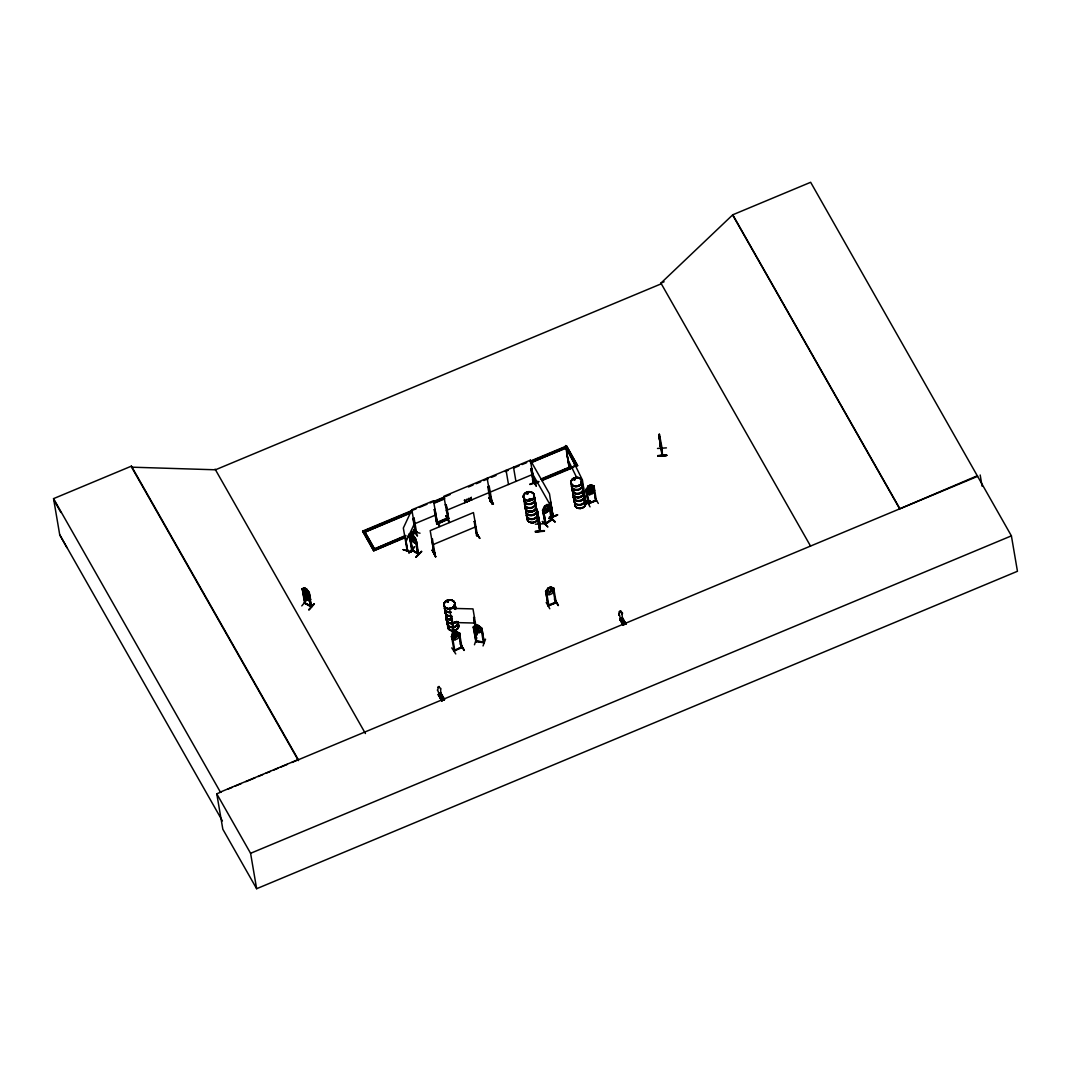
<?xml version="1.0" encoding="UTF-8"?>
<svg xmlns="http://www.w3.org/2000/svg" width="1071" height="1071" viewBox="0 0 1071 1071"><rect width="100%" height="100%" fill="white"/><g stroke="black" fill="none" stroke-linecap="round" stroke-linejoin="round"><path stroke-width="1.5" d="M416.565 542.087L414.772 542.997L412.482 541.578L409.35 535.955L411.786 550.226L418.453 554.283C417.168 549.718 417.891 532.729 409.537 535.741L411.974 549.918L418.587 554.028L417.837 553.238M412.496 549.744L411.893 549.865M417.69 553.372L418.574 553.935M659.549 438.28L659.214 435.469M660.124 444.411L659.522 438.508M620.671 619.614L619.466 615.142A1.981 1.151 -30.4 0 1 619.574 613.214L619.373 611.501M621.421 618.328L625.156 624.299M544.978 523.746L551.217 519.609M545.875 523.478L545.286 523.893M545.849 523.732L545.259 524.455L542.649 510.01L544.51 506.181L546.946 504.615C550.896 503.999 548.392 506.77 549.57 505.338M551.311 519.341L552.221 519.73L551.284 519.984L551.766 518.98L545.139 524.214M552.127 519.756L545.367 524.402M403.124 549.651L411.318 552.234M533.867 482.486L534.616 483.49M659.843 440.502L660.124 441.547L659.415 437.57M408.667 534.215L416.124 531.096L416.686 532.448L415.802 532.782L413.339 518.377L414.062 518.056L413.045 518.993L415.441 533.224L416.606 531.885M437.584 523.692L436.727 524.094L437.504 523.732L433.487 500.746L411.866 509.769L403.339 528.03L407.194 550.869L407.395 550.24M436.647 523.585L437.504 523.184M434.331 553.613L434.92 553.051M448.629 518.444L448.039 519.288L448.722 518.913L446.219 504.789L445.362 504.869L446.219 504.789M453.97 650.713L461.962 646.764M477.13 534.804L476.742 535.875C479.313 534.804 474.573 535.46 477.425 535.313M490.732 500.291L491.763 500.13L490.13 500.826M491.241 501.174L488.483 486.609L489.219 486.301L487.881 487.144L490.344 501.563L491.094 501.282M534.148 482.178L533.572 483.316L531.002 468.884L531.725 468.576L534.643 483.583M548.138 605.637L556.237 602.652L553.68 588.126L550.588 587.015L547.843 588.153L545.567 591.607L546.344 591.018L548.794 605.209M586.56 488.858L589.117 503.009M588.274 503.611L596.507 500.452L588.448 503.865L585.877 489.353L588.608 503.825L589.211 503.49M569.33 468.469L569.357 467.786M569.772 468.911L566.987 454.131L569.397 469.044L569.638 468.322M585.984 502.901L582.423 480.022L565.515 445.523L569.451 469.044L569.397 467.826M451.761 616.923L450.931 617.164L451.761 616.923L454.05 631.381M452.337 634.768L452.872 630.458C450.931 641.636 455.162 627.271 453.435 631.395L449.485 608.301L472.994 608.904L476.019 626.602M453.314 630.19L452.752 634.701M473.636 617.739L474.466 617.512L473.636 617.739L474.935 625.317M475.912 631.529L476.863 631.408M475.993 631.408L476.14 631.984C479.915 632.693 467.987 625.089 476.943 631.97L479.835 632.452L482.298 630.672M477.492 631.047L476.515 635.371L477.023 630.792M476.515 635.09L477.171 631.047M659.375 435.469L659.415 434.197L662.226 449.017M659.656 440.636L662.414 455.496L662.387 454.318M574.002 479.728C574.417 477.505 574.926 480.946 573.882 479.045M575.127 479.688L574.484 478.804M578.367 485.431L579.264 485.176M539.891 523.491L539.597 524.295L539.583 523.505M537.173 511.095L537.254 509.823L539.998 524.79L540.038 524.027M539.583 530.6L539.637 529.85M407.06 550.307L407.77 549.811L407.154 550.815M415.668 532.93L415.709 531.912L416.632 532.033M415.401 533.171L415.816 532.461M308.153 597.886L310.162 597.042L309.332 592.611L306.614 589.05L304.231 587.711L302.223 588.702L304.512 602.705M311.581 606.708L308.515 592.143M458.763 633.215L461.32 647.901L458.937 633.684L459.593 633.028L456.514 631.93L454.921 639.829L457.705 638.731L459.968 635.277M661.798 448.548L662.36 454.947M662.44 455.389L662.065 447.852M548.847 588.113L548.272 590.402L549.49 591.888L551.096 590.282L549.731 587.738L548.888 588.18M589.117 485.953L588.274 489.634L589.974 490.732L588.796 493.102L590.509 490.853L592.705 491.415L590.911 490.344L592.049 488.055L590.362 490.21L588.782 489.393L590.643 489.367L591.366 488.135L590.001 485.591L589.157 486.02M409.35 535.955L412.643 550.333L411.692 549.704M544.617 506.275L544.095 510.894L545.835 511.188L548.673 507.734L546.879 504.548M542.368 521.671L547.883 526.999L542.381 521.416M412.241 535.607L411.974 538.044L413.62 539.838L412.911 536.129M447.263 601.286L448.106 600.911M448.12 601.902L448.307 601.179M450.878 607.819L451.775 607.913M527.789 493.195L527.307 493.905L526.53 493.115M527.762 493.985L528.003 493.276M530.386 499.97L531.136 499.434M308.783 595.878L307.471 596.346L304.191 593.294L305.115 588.515M306.092 593.321L305.811 595.784L306.748 597.096M459.633 633.095L456.487 632.01L453.769 633.081L453.167 637.58L455.148 638.169L458.468 635.331L456.514 631.93M416.606 532.474L414.062 518.056M437.49 523.759L436.874 524.04M434.063 553.131L434.799 552.864M476.622 535.634L474.199 521.497L475.055 521.403L474.199 521.497M461.146 647.112L462.083 646.991M461.481 647.875L462.177 647.5M533.331 482.526L534.054 482.218M589.304 492.807L592.049 491.656C597.578 488.389 591.299 485.176 588.515 488.081L587.859 492.526L589.84 493.129L593.173 490.317L591.138 486.903L594.218 488.068M475.926 641.181L473.355 626.923L475.872 641.542L476.662 641.596L475.912 640.632M483.329 641.904L484.239 642.854L481.937 628.356L478.71 625.638C477.72 623.737 471.776 626.83 474.158 627.419L476.461 641.636M476.836 625.745L479.032 627.887L478.442 629.601L476.408 628.409L476.863 625.665M478.71 625.638L480.732 629.802L479.085 630.832L475.149 628.878L475.859 625.236M476.756 631.957C476.274 629.909 477.532 634.353 479.862 632.372L475.819 625.156L473.328 627.004M474.466 644.755L476.836 637.754M484.159 642.546L481.843 628.356L480.959 628.543L481.736 628.677M483.369 642.252L484.239 642.091L476.689 640.98M485.538 639.159L483.034 645.947M548.968 605.249L547.924 605.262L555.153 602.397M588.193 503.102L589.211 502.982M555.354 602.638L556.036 601.875M595.583 500.545L596.092 499.729M595.476 500.063L596.413 499.983M437.959 687.194L438.159 688.907A1.981 1.151 -30.4 0 0 438.106 690.915L439.244 695.32M413.834 529.516L417.489 535.768M435.817 556.666L432.189 550.106L435.455 556.88M449.499 522.313L445.897 515.74M490.491 498.979L493.45 504.026L488.992 497.493L492.258 504.254L488.952 497.787M455.764 653.939L451.761 647.861M590.054 506.864L586.426 500.585M405.092 536.022L407.596 550.815M420.019 533.211L411.733 531.189M405.748 542.194L414.29 523.933L435.91 514.91M309.265 592.678L306.547 589.117L304.177 587.778L303.816 591.045L307.082 594.097L308.394 593.629M310.644 599.72L310.242 597.39L305.168 592.571L304.793 595.837L306.534 598.033L309.385 598.421M545.46 524.402L542.569 510.037L542.943 512.286L545.755 512.902L547.991 511.255L549.985 507.44M545.755 512.902L548.098 511.349L549.905 507.467M467.157 499.34L465.965 500.773L467.05 499.166M465.965 501.054L467.076 501.777L465.965 501.054L464.868 502.687L465.644 500.933L464.774 502.513M470.075 498.845L471.253 497.399L469.071 500.933L469.955 499.354L468.589 498.51L470.169 499.019L469.085 498.31M470.276 499.474C472.646 500.545 469.192 498.47 469.5 500.545M470.49 499.14L471.776 499.809L470.49 499.14L471.253 497.399M468.978 500.759L469.861 499.18M546.009 524.014L543.265 509.555M305.128 594.539L306.132 593.562L304.619 591.192L306.453 593.454L307.872 593.026L306.935 594.03L308.515 596.507L306.601 594.124L305.784 594.954L305.181 594.378M407.395 550.427L405.374 536.089M448.066 601.045L448.28 601.996M448.521 601.701L447.491 602.143M530.788 499.514L531.162 499.742M586.332 502.768L585.917 502.875M543.238 509.408L545.728 523.773M548.78 505.592L551.578 520.118M454.961 650.619L454.091 650.927L451.547 636.455L453.769 633.081L456.514 632.077M453.823 633.122L451.453 636.469L452.364 636.201M595.65 500.853L596.373 500.585L593.95 485.966L590.857 484.855L588.113 486.006L586.065 489.634M586.145 491.415L588.421 487.974L591.205 486.903M594.338 488.215L591.955 491.549M592.303 493.597L594.646 490.197L592.357 493.637L589.612 494.789M550.601 587.162L552.556 590.429L549.236 593.24L547.241 592.638L547.897 588.193L550.628 587.082L553.72 588.193L554.109 590.442L551.779 593.816L548.995 594.9L545.956 593.843M415.709 532.541L416.378 532.233M476.916 631.957L476.193 631.582M438.427 695.119L438.923 694.892M440.944 694.115L440.971 693.298L444.264 699.765M625.504 624.152L621.769 618.65L622.679 618.288L619.801 619.359L623.001 625.236M659.99 440.435C659.669 436.205 660.004 444.532 659.736 440.449M533.96 483.008L534.309 483.704L531.577 468.911L532.18 469.352M575.06 479.621L573.802 479.835M302.223 588.702L305.262 603.549L302.37 588.702L302.758 589.345M304.686 589.893C299.746 590.63 305.971 595.074 307.698 595.851M302.745 590.951L305.329 594.512M305.811 589.023L307.123 592.276L305.757 592.29L304.659 590.001M306.52 589.157L308.113 591.942L310.791 606.762L308.555 592.183L308.984 592.852L311.474 607.056L311.005 605.918L304.967 603.013M305.208 592.651L303.347 593.495M306.266 591.205L305.489 590.764L305.048 592.25L306.908 594.981L306.319 591.138M304.619 589.96L307.056 591.232L308.488 594.191M303.602 595.757L306.319 599.318L308.689 600.657L310.697 599.653L308.702 600.51M305.771 596.694C295.636 585.717 314.017 603.509 305.837 596.627M307.712 595.704L309.706 594.86L307.056 591.232M306.319 599.318L308.743 600.59M306.935 599.787L301.781 605.905M310.644 606.253L311.393 606.534M314.245 603.669L308.85 609.935L314.285 603.696M438.133 687.1L439.19 686.538M409.457 535.674L411.438 534.857L410.996 538.057L412.696 540.306L415.428 540.815L413.647 536.236L411.331 534.831M412.389 550.173L418.574 553.56L417.69 553.854L415.548 539.489L416.699 542.087L414.718 542.917M415.361 539.69L416.311 539.838L413.674 536.196M414.772 542.997L409.898 537.856M414.624 546.786L408.935 552.864L414.571 546.772M421.479 551.27L415.776 557.094M416.043 557.268L421.787 551.485M535.754 507.841A5.636 4.485 -9.7 0 1 536.919 509.903L537.307 516.998L537.776 516.182M537.495 517.44L536.959 511.108M221.362 791.897L216.77 793.812L222.822 829.222L256.638 888.716L1017.45 571.271L1011.399 535.861L810.653 182.284L732.765 214.789L661.008 283.052L661.396 283.748L215.485 469.794L131.599 467.17L131.425 466.139L53.55 498.631L59.722 534.777L66.871 547.589M526.798 493.262L527.749 493.383M527.856 493.758L526.597 493.865M447.544 601.032L447.116 602.049M453.207 630.551L454.064 630.551A5.542 4.418 -9.7 0 1 448.026 624.942A5.542 4.404 -9.7 0 0 453.301 630.645A5.542 4.404 -9.7 0 0 458.214 624.125M454.117 631.368L453.435 631.368M452.27 635.96L454.854 650.686L454.773 649.816M593.12 486.154L595.811 500.826L595.422 500.237L588.515 503.316M552.756 588.34L555.528 602.946M307.511 597.524L307.913 596.159M619.721 611.233L620.618 610.845M417.114 535.982L413.5 529.676M449.137 522.487L445.884 515.753L449.579 522.327M546.183 602.464L549.798 608.756M537.736 516.222L540.092 531.109L537.214 516.998L538.044 519.007M440.743 694.209L444.09 699.845M619.814 619.426L620.564 619.185L623.871 624.862M546.156 505.445L544.938 508.43L546.036 509.756L547.388 507.841L546.21 505.499M549.771 516.61L555.26 521.925L549.811 516.624M447.732 519.007L448.669 518.538M461.092 647.299L454.171 650.887L462.15 647.567M556.063 602.17L555.3 602.491M556.09 602.719L548.178 606.012L545.795 591.794M476.568 641.074L475.631 640.967M434.906 553.412L432.416 538.927L431.68 539.235L434.143 553.653L430.207 530.627L473.449 512.581L477.505 535.634M530.707 500.09L530.573 499.822M661.758 447.879L661.811 449.151M303.294 593.562L305.275 592.584M659.923 442.377L659.602 436.459L660.981 448.441M659.401 436.58L660.553 445.737M660.057 443.595L659.937 439.646M660.968 448.347L659.134 434.424M439.297 694.53L439.94 693.151M440.007 693.258L439.123 693.499M441.868 700.809L438.28 694.45L442.269 700.554M439.204 695.226L441.038 694.543L440.583 689.751A1.981 1.151 -30.4 0 0 439.953 688.131L438.923 686.484M623.295 625.116L619.694 618.743L623.683 624.862M625.678 624.072L622.184 617.686L626.026 623.938M620.618 619.533L622.412 618.77M437.37 522.956L436.767 524.04L434.224 509.662L434.96 509.354L437.504 524.107L448.24 519.154L447.531 517.936L436.727 522.447L437.504 524.107M435.08 509.568L434.224 509.662M488.737 487.051L487.881 487.144M531.122 469.098L531.859 468.79M436.138 520.225L439.793 526.544L435.656 520.145M489.795 497.707L493.035 504.12M490.264 500.693L491.04 500.478M447.785 519.033L448.722 518.913L446.098 504.561M489.219 486.301L491.817 500.719L490.157 500.974M536.745 481.508L529.85 484.306L534.268 482.954M490.304 501.308L491.629 500.465M529.998 484.534L535.406 482.258M536.571 480.852L533.586 482.097L534.576 483.222M536.116 485.953L532.474 479.661L536.116 485.645M431.814 539.449L432.416 538.927M476.126 532.1L479.741 538.352L476.113 532.073M550.36 501.978L553.158 516.771L550.641 501.857M475.631 531.992L479.768 538.378M447.946 519.274L443.889 496.275L530.386 460.182L549.503 493.811L553.038 516.65M553.024 516.182L552.944 515.432L552.904 516.155M549.195 518.123C574.832 508.123 531.885 525.486 557.375 515.044M549.222 518.19L557.308 514.776M451.627 636.509L452.23 636.161M459.539 633.162L458.937 633.684M460.396 644.166L464.386 650.351L460.289 643.939M460.744 644.059L463.997 650.458M664.1 281.767L660.901 283.092L810.519 546.036M404.972 537.749L373.659 550.815L362.627 531.109L416.298 508.712M419.363 507.426L427.034 504.227M430.1 502.955L450.034 494.628M468.429 486.957L473.034 485.043M476.1 483.757L480.705 481.843M483.771 480.558L488.363 478.643M491.428 477.358L496.034 475.444M505.231 471.601L508.297 470.316M514.441 467.759L519.033 465.845M522.099 464.56L526.704 462.645M529.77 461.36L566.572 446.005L577.604 465.724L566.572 446.005M362.708 531.551L411.773 511.068M434.772 501.469L443.97 497.64M531.377 461.173L566.653 446.446M412.389 511.858L363.404 532.769M433.862 502.901L444.599 498.417M530.466 462.592L567.349 447.678M405.762 535.902L374.448 548.968L364.983 532.113L410.943 512.942M433.942 503.343L444.666 498.858M530.547 463.033L565.689 447.892L575.328 465.149M465.965 500.773L464.386 500.277L465.858 500.599M466.969 501.603L466.18 500.719M446.312 510.439L532.809 474.346L551.926 507.975M405.695 535.46L372.962 549.584M541.042 478.978L570.87 466.541M573.842 465.296L576.908 464.493M410.247 534.027L414.718 532.167M436.807 522.889L447.611 518.377L448.307 519.596M538.833 481.896L534.362 483.771L533.666 482.539L536.638 481.294M541.123 479.433L570.937 466.983M373.659 550.815L404.892 537.307M407.877 536.062L416.82 532.327L416.124 531.096M448.24 519.154L437.423 523.665L436.727 522.447M534.282 483.316L538.753 481.455M541.739 480.21L577.523 465.283M407.957 536.504L416.82 532.327M541.819 480.651L573.132 467.585M432.63 544.791L475.872 526.745M588.113 486.006L590.897 484.922L593.99 486.033L594.378 488.282M593.883 486.1L593.267 486.636L593.95 485.966M594.659 497.185L598.301 503.424M553.68 588.126L552.89 588.287M545.675 591.58L546.277 591.232M552.877 588.488L553.613 588.26M554.845 599.158L558.045 605.57M554.336 599.05L558.419 605.463L554.818 599.131M732.885 215.445L899.694 508.872L977.462 475.711M131.425 466.139L298.233 759.567L220.358 792.058L53.55 498.631M227.507 789.327L232.099 787.413M235.165 786.127L241.296 783.57M245.902 781.656L255.099 777.814M258.165 776.542L262.756 774.614M265.822 773.342L270.428 771.428M273.493 770.143L278.099 768.228M281.164 766.943L287.296 764.386M291.888 762.472L977.569 476.367M256.638 888.716L250.587 853.306L1011.399 535.861M573.949 478.831L574.645 479.018M571.82 466.876L564.926 469.473L571.941 466.956M565.046 469.7L571.954 467.13M584.779 503.142L590.308 501.121L585.007 503.785M584.846 503.41L590.282 501.067M584.873 503.49L590.375 501.415M491.134 500.987L487.144 478.228M434.746 552.569L435.04 553.265M526.878 492.874L527.735 492.888M447.209 601.634L447.999 601.835M589.09 502.727L589.304 503.464M548.821 604.887L549.035 605.624M461.882 646.804L461.467 647.848M304.579 602.384L304.78 602.933M305.141 603.509L303.026 588.903M548.325 605.958L545.621 591.513M412.335 550.507L412.014 549.383M532.582 479.58L536.183 485.873M621.796 618.663L622.385 617.592M438.561 695.146L441.587 700.929M659.134 436.258L659.803 439.82M659.401 437.744L660.272 442.122M659.508 439.003L659.12 434.317M660.673 448.575L659.977 441.252M660.245 443.381L660.874 448.454M660.191 446.326L659.897 441.667M657.514 448.454L666.416 447.879M657.822 455.938C671.463 453.033 667.969 457.437 657.768 455.59M657.781 455.657L666.684 455.148L657.808 455.858M657.835 456.259L666.698 455.483M532.608 511.135L532.394 511.081A5.542 4.418 -9.7 0 1 525.218 506.851A5.542 4.404 -9.7 0 0 532.26 511.135A5.542 4.418 -9.7 0 0 535.005 503.932A5.542 4.404 -9.7 0 1 532.26 511.135M536.799 510.05L536.892 510.05A5.556 4.431 -9.7 0 0 535.728 508.109M536.959 511.884L537.508 515.673M536.812 512.38L539.73 531.162L539.677 524.094L537.16 509.823M538.044 516.691C536.919 501.924 538.432 525.995 538.03 516.664M535.38 524.188L544.269 523.719M539.985 524.723L537.133 510.425M539.65 530.56L539.931 523.585M535.46 531.832C562.703 529.047 517.106 533.371 544.322 531.243M544.269 530.6L535.406 531.149M451.908 622.465L475.417 623.068M620.564 610.765L621.367 612.438A1.981 1.151 -30.4 0 1 622.064 614.138L622.01 614.058A1.981 1.151 -30.4 0 0 621.314 612.358L621.367 612.438M474.172 626.91L476.662 641.596M476.14 631.984L475.912 631.14M475.792 625.223L478.683 625.705L481.816 628.436M473.462 627.044L474.132 627.071M475.872 641.542L484.159 642.841M454.01 630.538L454.064 630.551A5.542 4.418 -9.7 0 0 457.478 623.175M569.37 468.978L568.996 467.813L569.705 468.87M439.137 694.892L442.443 700.568M546.853 504.642L549.664 505.244M415.722 533.291L411.866 509.769M411.425 551.98L403.138 549.61M484.172 642.506L475.792 640.98M414.571 546.986L408.935 552.864M454.131 650.392L454.921 650.177M311.3 607.003L304.592 603.214M555.434 602.946L555.126 602.25M451.453 636.469L451.882 638.785L454.961 639.896M483.409 642.734L481.053 628.302M586.212 491.696L589.331 492.727M589.652 494.708L586.573 493.544M418.252 554.256L415.963 540.065M468.696 498.684L469.955 499.354M464.386 500.277L465.751 501.108M311.594 606.802L304.472 602.665M410.126 535.835L412.643 550.333M409.55 535.754L410.247 536.089M314.379 603.99L308.85 609.667M549.423 516.891L554.832 521.898M622.184 617.686L625.973 623.951M621.97 618.422L625.317 624.152M619.466 615.142L619.52 615.223A1.981 1.151 -30.4 0 1 619.52 613.121L619.306 611.849M620.604 617.913L620.778 618.944M619.694 618.743L623.523 625.009M440.971 693.298L444.612 699.631L440.757 693.379M440.542 694.128L443.903 699.845M440.355 694.356L443.742 699.992M438.28 694.45L442.109 700.702M435.777 556.692L432.162 550.146M460.008 635.344L459.499 633.095L462.043 647.634M732.765 214.789L899.586 508.203M590.857 484.855L592.825 488.269L589.492 491.08L587.51 490.478L588.207 486.114M565.769 448.334L567.362 451.145M416.204 531.551L416.9 532.769M362.627 531.109L373.578 550.374M215.084 469.111L365.425 733.541M131.599 467.17L298.421 760.597L298.233 759.567M216.77 793.812L250.587 853.306M59.722 534.777L222.407 820.935M53.724 499.675L60.873 512.474M583.601 488.055L583.32 488.162M567.938 459.687L576.76 477.693M659.749 437.704L659.107 436.74L662.106 455.523M662.039 455.483L661.945 454.358M659.428 437.611L659.83 441.721M980.179 474.989L982.08 486.154M622.934 619.333L620.47 620.511L622.465 618.851L622.01 614.058M549.597 505.191L552.154 519.783M530.386 460.182L534.362 483.771M531.002 468.884L533.465 483.302M513.504 467.224L515.927 481.388M506.074 470.33L508.497 484.494M473.677 617.485L475.229 626.589M415.548 539.489L418.078 553.667M441.52 695.025L439.244 695.989M374.542 548.928L364.983 532.113M660.111 443.943L659.763 441.225L660.191 444.184M659.736 441.734L660.151 445.094M659.964 439.927L660.124 441.506M660.205 442.604L660.379 444.224M660.566 445.014L659.736 437.209M537.455 512.768L537.696 515.673M582.517 487.131A5.542 4.418 -9.7 0 1 578.487 494.012A5.542 4.418 -9.7 0 1 572.409 488.858M581.66 485.98A5.636 4.485 -9.7 0 1 579.183 493.691A5.636 4.485 -9.7 0 1 572.289 488.617M580.991 482.07A5.636 4.485 -9.7 0 1 578.514 489.782A5.636 4.485 -9.7 0 1 571.619 484.708M582.41 486.462A5.556 4.431 -9.7 0 1 578.38 493.37A5.556 4.431 -9.7 0 1 572.289 488.202M581.861 483.208A5.556 4.431 -9.7 0 1 577.831 490.116A5.556 4.431 -9.7 0 1 571.727 484.949M582.517 486.662A5.636 4.485 -9.7 0 1 578.434 493.651A5.636 4.485 -9.7 0 1 572.249 488.416M582.289 483.597A5.542 4.418 -9.7 0 1 576.988 489.527A5.542 4.418 -9.7 0 1 571.633 484.293M580.857 481.696A5.542 4.418 -9.7 0 1 581.74 482.566M584.418 498.269A5.542 4.418 -9.7 0 1 579.679 505.231A5.542 4.418 -9.7 0 1 574.859 498.885M582.892 493.209A5.636 4.485 -9.7 0 1 580.415 500.92A5.636 4.485 -9.7 0 1 573.52 495.846M582.878 493.49A5.556 4.431 -9.7 0 1 581.125 500.867A5.556 4.431 -9.7 0 1 573.454 497.252M582.852 493.008A5.636 4.485 -9.7 0 1 580.388 500.719A5.636 4.485 -9.7 0 1 573.494 495.645M582.758 492.834A5.542 4.418 -9.7 0 1 580.321 500.425A5.542 4.418 -9.7 0 1 573.534 495.431M584.873 498.644A5.556 4.431 -9.7 0 1 578.849 504.602A5.556 4.431 -9.7 0 1 574.739 498.229M584.994 498.845A5.636 4.485 -9.7 0 1 578.875 504.883A5.636 4.485 -9.7 0 1 574.712 498.43M454.412 604.794A5.636 4.485 -9.7 0 1 455.269 609.198M450.904 612.304A5.636 4.485 -9.7 0 1 444.813 606.588M451.493 615.718A5.556 4.431 -9.7 0 1 445.134 611.233M454.947 608.315A5.556 4.431 -9.7 0 1 455.697 609.265M454.385 605.061A5.556 4.431 -9.7 0 1 455.242 609.412M450.931 612.465A5.556 4.431 -9.7 0 1 444.92 606.829M454.265 604.419A5.542 4.418 -9.7 0 1 455.121 608.756M450.824 611.809A5.542 4.418 -9.7 0 1 444.826 606.186M451.601 616.374A5.542 4.418 -9.7 0 1 445.603 610.751M446.125 613.803A5.542 4.418 -9.7 0 0 452.123 619.426A5.542 4.404 -9.7 0 1 446.138 613.79A5.569 4.431 -9.7 0 0 452.136 619.533M451.574 616.213A5.636 4.485 -9.7 0 1 445.482 610.497M451.534 616.012A5.636 4.485 -9.7 0 1 445.108 611.461M456.447 621.608A5.556 4.431 -9.7 0 1 449.338 623.335A5.556 4.431 -9.7 0 1 446.821 617.967M458 621.501A5.556 4.431 -9.7 0 1 452.672 626.963A5.556 4.431 -9.7 0 1 447.049 622.371M455.429 622.131A5.636 4.485 -9.7 0 1 448.602 622.679A5.636 4.485 -9.7 0 1 446.687 617.525M455.336 621.849A5.542 4.418 -9.7 0 1 448.615 622.398A5.542 4.418 -9.7 0 1 446.727 617.324M456.474 621.421A5.636 4.485 -9.7 0 1 449.258 623.161A5.636 4.485 -9.7 0 1 446.714 617.726M458.107 622.157A5.542 4.418 -9.7 0 1 452.779 627.606A5.542 4.418 -9.7 0 1 447.169 623.027M458.16 621.903A5.636 4.485 -9.7 0 1 452.752 627.445A5.636 4.485 -9.7 0 1 447.035 622.8M458.12 621.702A5.636 4.485 -9.7 0 1 452.712 627.245A5.636 4.485 -9.7 0 1 447.009 622.599M535.232 501.83A5.542 4.418 -9.7 0 1 530.319 508.364A5.542 4.418 -9.7 0 1 525.031 502.647M529.342 499.595A5.542 4.418 -9.7 0 1 532.18 499.662M535.246 501.362A5.636 4.485 -9.7 0 1 529.516 508.029A5.636 4.485 -9.7 0 1 525.58 501.121M529.248 499.099A5.636 4.485 -9.7 0 1 532.14 499.166M533.84 496.703A5.636 4.485 -9.7 0 1 530.346 504.2A5.636 4.485 -9.7 0 1 524.255 498.484M535.125 501.161A5.556 4.431 -9.7 0 1 530.199 507.721A5.556 4.431 -9.7 0 1 524.91 501.991M529.221 498.925A5.556 4.431 -9.7 0 1 532.073 499.006M533.827 496.971A5.556 4.431 -9.7 0 1 530.373 504.374A5.556 4.431 -9.7 0 1 524.362 498.738M533.813 496.502A5.636 4.485 -9.7 0 1 530.306 503.999A5.636 4.485 -9.7 0 1 524.214 498.283M533.706 496.315A5.542 4.418 -9.7 0 1 530.252 503.705A5.542 4.418 -9.7 0 1 524.255 498.082M537.575 515.205A5.542 4.418 -9.7 0 1 531.497 519.529A5.542 4.418 -9.7 0 1 526.597 514.937M537.133 512.969A5.542 4.418 -9.7 0 1 537.535 514.053M537.281 516.155A5.636 4.485 -9.7 0 1 530.721 519.315A5.636 4.485 -9.7 0 1 526.477 514.696M537.173 512.701A5.636 4.485 -9.7 0 1 537.588 513.812M525.312 507.426A5.542 4.418 -9.7 0 0 532.354 511.737A5.542 4.418 -9.7 0 0 535.098 504.508A5.542 4.404 -9.7 0 1 533.037 511.483A5.542 4.404 -9.7 0 1 525.366 508.591M536.611 512.246A5.636 4.485 -9.7 0 1 529.355 515.271A5.636 4.485 -9.7 0 1 526.156 509.622M537.133 515.7A5.556 4.431 -9.7 0 1 530.667 518.819A5.556 4.431 -9.7 0 1 526.477 514.281M537.04 512.299A5.556 4.431 -9.7 0 1 537.441 513.397M536.584 512.447A5.556 4.431 -9.7 0 1 529.422 515.432A5.556 4.431 -9.7 0 1 526.263 509.876M537.24 515.954A5.636 4.485 -9.7 0 1 530.694 519.114A5.636 4.485 -9.7 0 1 526.437 514.495M537.147 512.5A5.636 4.485 -9.7 0 1 537.562 513.611M536.571 512.045A5.636 4.485 -9.7 0 1 529.328 515.071A5.636 4.485 -9.7 0 1 526.115 509.421M535.714 507.641A5.636 4.485 -9.7 0 1 536.919 510.88M536.357 508.404A5.542 4.418 -9.7 0 1 531.444 514.937A5.542 4.418 -9.7 0 1 526.156 509.22M535.085 504.307A5.569 4.431 -9.7 0 1 532.327 511.55A5.569 4.431 -9.7 0 1 525.259 507.226M454.773 633.041L454.198 635.331L455.416 636.817L457.009 635.21L455.657 632.666L454.814 633.108M589.465 488.001L588.889 490.29L590.108 491.776L591.714 490.17L590.349 487.626L589.465 488.001M585.047 501.482L585.034 501.496A5.542 4.418 -9.7 0 0 584.097 500.679A5.542 4.404 -9.7 0 1 584.967 501.549M578.327 497.372A5.542 4.418 -9.7 0 0 583.079 490.411A5.542 4.404 -9.7 0 1 578.34 497.386A5.542 4.404 -9.7 0 1 573.534 491.054A5.542 4.418 -9.7 0 0 578.327 497.372M573.668 485.832A5.542 4.418 -9.7 0 0 581.928 481.455A5.542 4.418 -9.7 0 0 573.628 478.148A5.542 4.418 -9.7 0 0 573.668 485.832A5.542 4.404 -9.7 0 0 581.914 481.468A5.542 4.404 -9.7 0 0 573.628 478.161A5.542 4.404 -9.7 0 0 573.681 485.832M578.3 497.145A5.542 4.418 -9.7 0 0 583.039 490.183A5.542 4.404 -9.7 0 1 578.286 497.131A5.542 4.418 -9.7 0 1 573.48 490.799A5.542 4.404 -9.7 0 0 578.286 497.131M573.721 486.18A5.542 4.418 -9.7 0 0 581.981 481.789A5.542 4.418 -9.7 0 0 573.681 478.483A5.542 4.418 -9.7 0 0 573.721 486.18A5.542 4.404 -9.7 0 0 581.968 481.803A5.542 4.404 -9.7 0 0 573.695 478.496A5.542 4.404 -9.7 0 0 573.735 486.167M573.681 485.98A5.569 4.431 -9.7 0 0 581.968 481.589A5.569 4.431 -9.7 0 0 573.641 478.268A5.569 4.431 -9.7 0 0 573.681 485.98M580.241 508.511A5.542 4.418 -9.7 0 0 585.542 502.58A5.542 4.404 -9.7 0 1 580.241 508.497A5.542 4.418 -9.7 0 1 574.873 503.276A5.542 4.404 -9.7 0 0 580.241 508.497M580.201 508.283A5.542 4.418 -9.7 0 0 585.502 502.353A5.542 4.404 -9.7 0 1 580.201 508.27A5.542 4.418 -9.7 0 1 574.832 503.049A5.542 4.404 -9.7 0 0 580.201 508.27M584.94 501.322A5.542 4.418 -9.7 0 0 584.056 500.452A5.542 4.404 -9.7 0 1 584.927 501.308M577.671 497.734A5.542 4.418 -9.7 0 0 583.695 491.79A5.542 4.404 -9.7 0 1 577.671 497.72A5.542 4.418 -9.7 0 1 573.574 491.375A5.542 4.404 -9.7 0 0 577.671 497.72M446.152 607.98A5.542 4.418 -9.7 0 0 454.894 604.325A5.542 4.418 -9.7 0 0 447.183 600.269A5.542 4.418 -9.7 0 0 446.152 607.98A5.542 4.404 -9.7 0 0 454.88 604.339A5.542 4.404 -9.7 0 0 447.183 600.282A5.542 4.404 -9.7 0 0 446.165 607.98M446.205 608.315A5.542 4.418 -9.7 0 0 454.947 604.66A5.542 4.418 -9.7 0 0 447.236 600.603A5.542 4.418 -9.7 0 0 446.205 608.315A5.542 4.404 -9.7 0 0 454.934 604.66A5.542 4.404 -9.7 0 0 447.236 600.603A5.542 4.404 -9.7 0 0 446.219 608.301M446.165 608.127A5.569 4.431 -9.7 0 0 454.947 604.472A5.569 4.431 -9.7 0 0 447.196 600.389A5.569 4.431 -9.7 0 0 446.165 608.127M446.165 614.018A5.542 4.418 -9.7 0 0 452.163 619.64A5.542 4.404 -9.7 0 1 446.179 614.044M454.064 630.792A5.542 4.418 -9.7 0 0 457.518 623.402A5.542 4.404 -9.7 0 1 454.064 630.765A5.542 4.418 -9.7 0 1 448.066 625.169A5.542 4.404 -9.7 0 0 454.064 630.765M446.219 614.379A5.542 4.418 -9.7 0 0 452.216 620.002A5.542 4.404 -9.7 0 1 446.232 614.393M532.3 511.389A5.542 4.418 -9.7 0 0 535.045 504.173A5.542 4.404 -9.7 0 1 532.3 511.362A5.542 4.418 -9.7 0 1 525.259 507.092A5.542 4.404 -9.7 0 0 532.3 511.362M525.593 499.876A5.542 4.418 -9.7 0 0 534.335 496.221A5.542 4.418 -9.7 0 0 526.611 492.165A5.542 4.418 -9.7 0 0 525.593 499.876A5.542 4.404 -9.7 0 0 534.322 496.234A5.542 4.404 -9.7 0 0 526.624 492.178A5.542 4.404 -9.7 0 0 525.593 499.876M525.647 500.211A5.542 4.418 -9.7 0 0 534.389 496.569A5.542 4.418 -9.7 0 0 526.664 492.499A5.542 4.418 -9.7 0 0 525.647 500.211A5.542 4.404 -9.7 0 0 534.375 496.569A5.542 4.404 -9.7 0 0 526.678 492.513A5.542 4.404 -9.7 0 0 525.66 500.211M533.492 522.675A5.542 4.418 -9.7 0 0 536.946 515.285A5.542 4.404 -9.7 0 1 533.492 522.675A5.542 4.418 -9.7 0 1 527.494 517.052A5.542 4.404 -9.7 0 0 533.492 522.675M532.742 522.554A5.542 4.418 -9.7 0 0 537.655 516.021A5.542 4.404 -9.7 0 1 532.742 522.541A5.542 4.418 -9.7 0 1 527.468 516.838A5.542 4.404 -9.7 0 0 532.742 522.541"/></g></svg>
